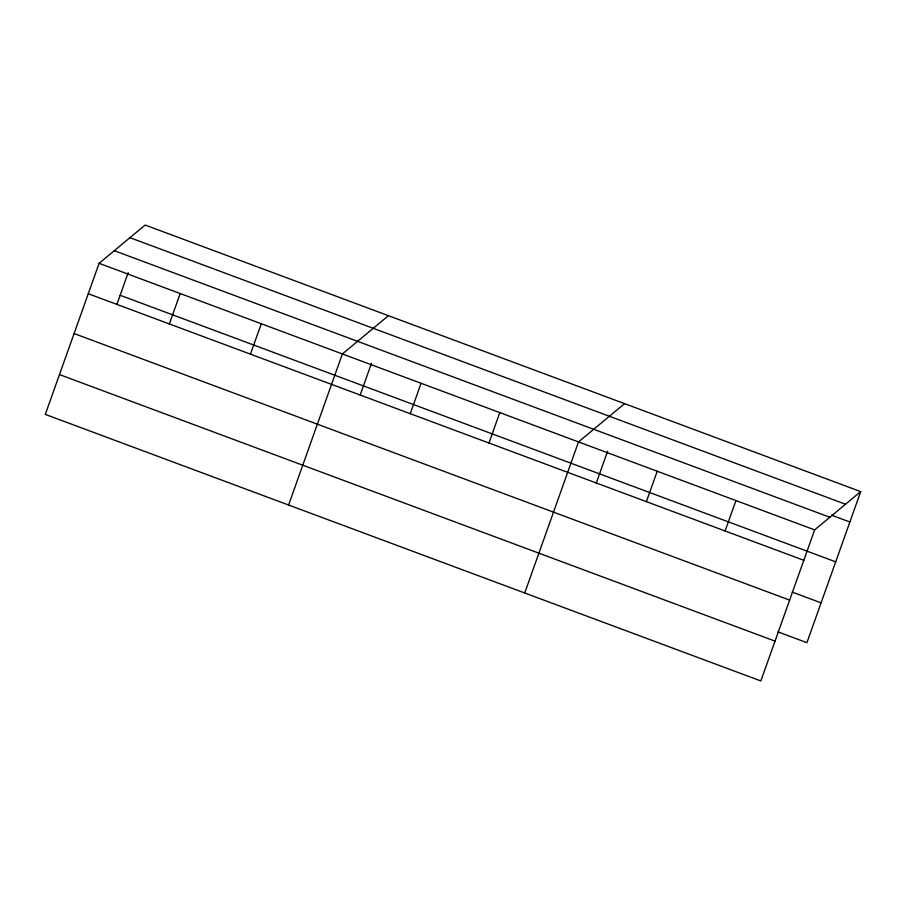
<?xml version="1.0" encoding="UTF-8"?>
<svg xmlns="http://www.w3.org/2000/svg" width="906" height="906" viewBox="0 0 906 906"><rect width="100%" height="100%" fill="white"/><g stroke="black" fill="none" stroke-linecap="round" stroke-linejoin="round"><path stroke-width="1.36" d="M99.094 263.329L45.3 414.393L760.847 680.95L814.641 529.885L860.7 491.607L145.153 225.05L99.094 263.329L814.641 529.885M116.851 304.541L128.176 272.706M169.354 323.952L180.192 293.544M250.452 354.155L261.279 323.748M288.584 505.027L342.377 353.963L388.436 315.673M360.135 395.163L371.471 363.34M410.259 413.691L421.086 383.283M488.968 443.011L499.795 412.604M524.721 592.988L578.504 441.924L624.574 403.646M596.261 483.125L607.598 451.301M646.386 501.652L657.224 471.245M725.106 530.973L735.932 500.565M860.7 491.607L806.906 642.671L778.05 631.912M129.954 237.678L845.502 504.234M831.504 515.174L849.873 522.015M114.292 250.702L829.839 517.258M120.147 295.277L835.694 561.833M88.267 293.737L803.815 560.293M792.229 592.105L821.085 602.852M74.088 333.555L789.636 600.112M59.479 374.574L775.026 641.131"/></g></svg>
